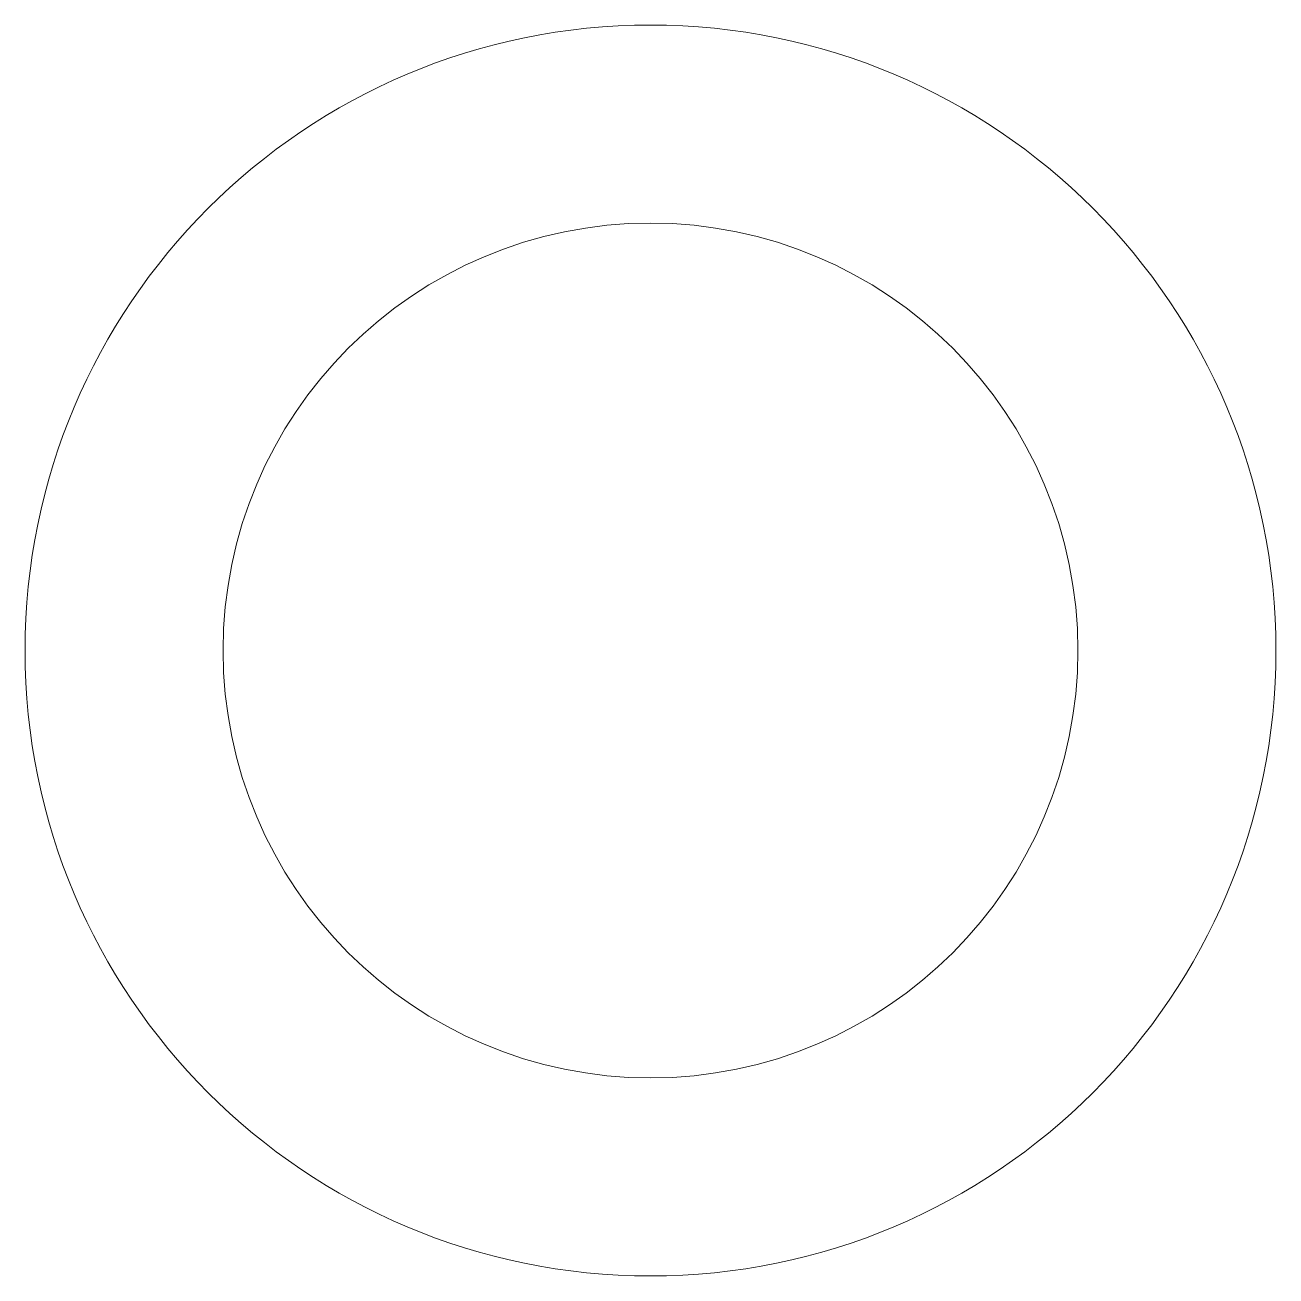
# Model space of a CAD drawing. Header units: millimetres. Extents: x -150 to 150, y -150 to 150.
import ezdxf

# ---------------------------------------------------------------- set-up
doc = ezdxf.new("R2010")
doc.units = ezdxf.units.MM

msp = doc.modelspace()

# ---------------------------------------------------------------- linework, layer by layer
at = {"color": 7, "linetype": 'Continuous', "lineweight": 15}
for radius in [150, 102.5]:
    msp.add_circle((0, 0), radius, dxfattribs=at)

doc.saveas('drawing.dxf')
